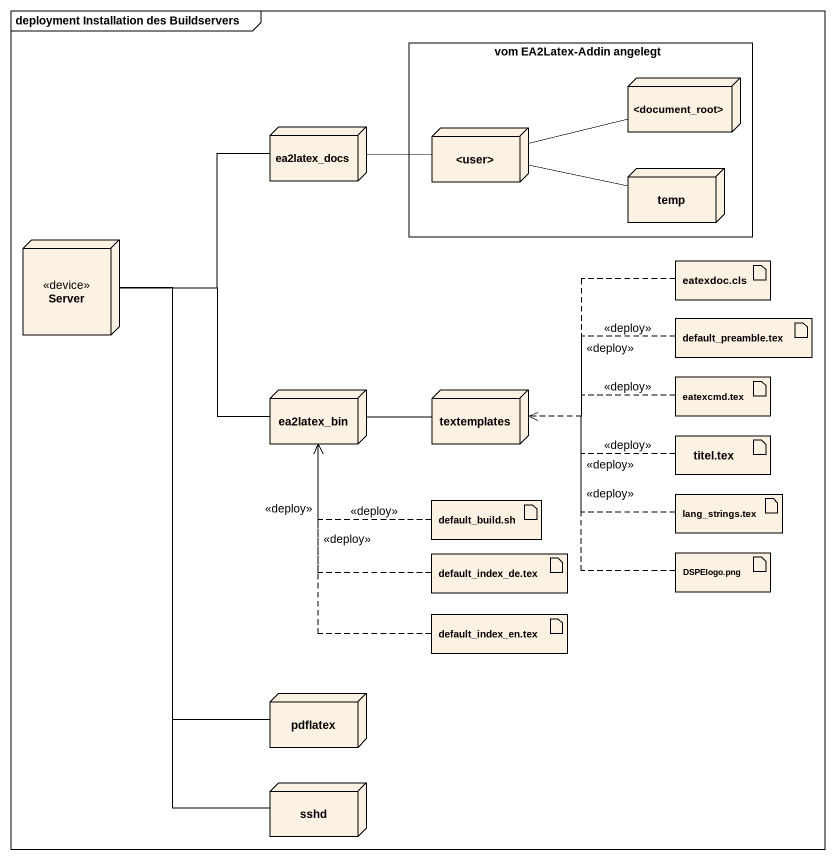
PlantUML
@startuml
mainframe deployment Installation des Buildservers
rectangle "vom EA2Latex-Addin angelegt" as vom_EA2Latex_Addin_angelegt {
  node "<document_root>" as document_root
  node "<user>" as user
  node temp
}
node ea2latex_docs
node Server <<device>>
artifact "eatexdoc.cls" as eatexdoc_cls
artifact "default_preamble.tex" as default_preamble_tex
node ea2latex_bin
node textemplates
artifact "eatexcmd.tex" as eatexcmd_tex
artifact "titel.tex" as titel_tex
artifact "default_build.sh" as default_build_sh
artifact "lang_strings.tex" as lang_strings_tex
artifact "default_index_de.tex" as default_index_de_tex
artifact "DSPElogo.png" as DSPElogo_png
artifact "default_index_en.tex" as default_index_en_tex
node pdflatex
node sshd
ea2latex_docs -right- user
user -right- document_root
user -right- temp
Server -right- ea2latex_docs
Server -right- ea2latex_bin
eatexdoc_cls .left.> textemplates : <<deploy>>
default_preamble_tex .left.> textemplates : <<deploy>>
ea2latex_bin -right- textemplates
eatexcmd_tex .left.> textemplates : <<deploy>>
titel_tex .left.> textemplates : <<deploy>>
default_build_sh .up.> ea2latex_bin : <<deploy>>
lang_strings_tex .left.> textemplates : <<deploy>>
default_index_de_tex .up.> ea2latex_bin : <<deploy>>
DSPElogo_png .up.> textemplates : <<deploy>>
default_index_en_tex .up.> ea2latex_bin : <<deploy>>
pdflatex -up- Server
sshd -up- Server
@enduml
